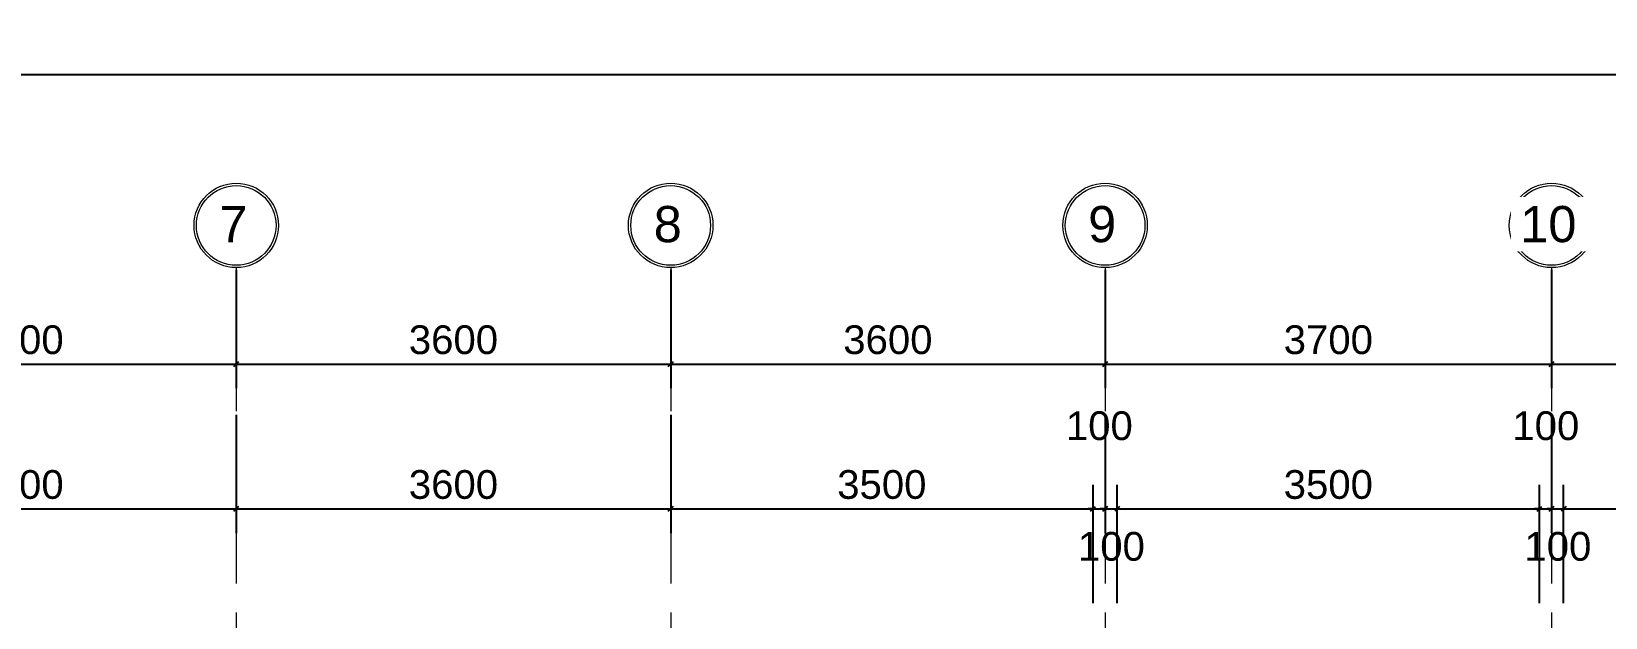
# Model space of a CAD drawing. Header units: millimetres. Extents: x -20510 to 108935, y -243239 to 20306.
# Drawn here: x 20753 to 33797, y -19900 to -15043 of the extents above; entities that cross this region are included whole.
import ezdxf

# ---------------------------------------------------------------- set-up
doc = ezdxf.new("R2010")
doc.units = ezdxf.units.MM
doc.linetypes.add('Hidden', pattern=[714.375, 476.25, -238.125])
for name, color, linetype, lineweight in [('A-ANNO-DIMS', 1, 'Continuous', 9), ('S-GRID', 1, 'Continuous', 9), ('S-GRID-IDEN', 1, 'Continuous', 9)]:
    doc.layers.add(name, color=color, linetype=linetype, lineweight=lineweight)
doc.styles.add('Arial_2', font='arial.ttf', dxfattribs={"height": 300})
doc.styles.add('Arial_5', font='arial.ttf', dxfattribs={"height": 238.125})
doc.dimstyles.new('SecretInternalLinAngDimStyle5p4736185', dxfattribs={"dimscale": 304.8, "dimtxt": 242.94927, "dimasz": 0.130208, "dimexe": 0.656168, "dimexo": 0.0625, "dimgap": 0.260417, "dimtad": 1, "dimdec": 0, "dimrnd": 100, "dimzin": 0, "dimdsep": 46, "dimtxsty": 'Arial_5', "dimblk1": 'OBLIQUE', "dimblk2": 'OBLIQUE', "dimsah": 1, "dimcen": 0.09, "dimdle": 0.492126, "dimazin": 0, "dimtfac": 1, "dimtdec": 4, "dimtix": 1, "dimtmove": 0, "dimatfit": 3, "dimfxl": 2.624672, "dimfxlon": 1, "dimtvp": 1, "dimtolj": 1, "dimtzin": 0, "dimarcsym": 2})
doc.dimstyles.new('SecretInternalLinAngDimStyle5p4736185_1', dxfattribs={"dimscale": 304.8, "dimtxt": 242.94927, "dimasz": 0.130208, "dimexe": 0.656168, "dimexo": 0.0625, "dimgap": 0.260417, "dimtad": 1, "dimdec": 0, "dimrnd": 100, "dimzin": 0, "dimdsep": 46, "dimtxsty": 'Arial_5', "dimblk1": 'OBLIQUE', "dimblk2": 'OBLIQUE', "dimsah": 1, "dimcen": 0.09, "dimdle": 0.492126, "dimazin": 0, "dimtfac": 1, "dimtdec": 4, "dimtix": 1, "dimtmove": 2, "dimatfit": 3, "dimfxl": 2.624672, "dimfxlon": 1, "dimtvp": 1, "dimtolj": 1, "dimtzin": 0, "dimarcsym": 2})

# ---------------------------------------------------------------- blocks, each defined once
blk = doc.blocks.new('Grid - TRUC  D1-102336-02_MẶT BẰNG TẦNG 2')
at = {"layer": 'S-GRID-IDEN'}
for radius in [3.5, 3.3]:
    blk.add_circle((0, 0), radius, dxfattribs=at)
blk = doc.blocks.new('_Oblique')
at = {"color": 0, "linetype": 'ByBlock', "lineweight": -2}
blk.add_line((-0.5, -0.5), (0.5, 0.5), dxfattribs=at)
blk = doc.blocks.new('DIMBLOCK46-02_MẶT BẰNG TẦNG 2')
at = {"layer": 'A-ANNO-DIMS', "color": 0, "lineweight": -2, "transparency": 16777216}
for p, q in [((550, -16181), (550, -15200)), ((37150, -16181), (37150, -15200)), ((400, -15400), (37300, -15400))]:
    blk.add_line(p, q, dxfattribs=at)
at = {"layer": 'Defpoints', "color": 0, "transparency": 16777216}
for p in [(37150, -15400), (550, -16200), (37150, -16200)]:
    blk.add_point(p, dxfattribs=at)
at = {"layer": 'A-ANNO-DIMS', "color": 0, "lineweight": -2, "transparency": 16777216, "xscale": 39.6875, "yscale": 39.6875, "zscale": 39.6875, "rotation": 180}
blk.add_blockref('_Oblique', (550, -15400), dxfattribs=at)
at = {"layer": 'A-ANNO-DIMS', "color": 0, "lineweight": -2, "transparency": 16777216, "xscale": 39.6875, "yscale": 39.6875, "zscale": 39.6875}
blk.add_blockref('_Oblique', (37150, -15400), dxfattribs=at)
at = {"layer": 'A-ANNO-DIMS', "color": 0, "transparency": 16777216, "insert": (18850, -15199), "char_height": 238.1, "width": 1098.88, "attachment_point": 5, "style": 'Arial_5'}
blk.add_mtext('\\A1;36600', dxfattribs=at)
blk = doc.blocks.new('DIMBLOCK52-02_MẶT BẰNG TẦNG 2')
at = {"layer": 'A-ANNO-DIMS', "color": 0, "lineweight": -2, "transparency": 16777216}
for p, q in [((18850, -17019), (18850, -18000)), ((22450, -17019), (22450, -18000)), ((18700, -17800), (22600, -17800))]:
    blk.add_line(p, q, dxfattribs=at)
at = {"layer": 'Defpoints', "color": 0, "transparency": 16777216}
for p in [(18850, -17000), (22450, -17000), (22450, -17800)]:
    blk.add_point(p, dxfattribs=at)
at = {"layer": 'A-ANNO-DIMS', "color": 0, "lineweight": -2, "transparency": 16777216, "xscale": 39.6875, "yscale": 39.6875, "zscale": 39.6875, "rotation": 180}
blk.add_blockref('_Oblique', (18850, -17800), dxfattribs=at)
at = {"layer": 'A-ANNO-DIMS', "color": 0, "lineweight": -2, "transparency": 16777216, "xscale": 39.6875, "yscale": 39.6875, "zscale": 39.6875}
blk.add_blockref('_Oblique', (22450, -17800), dxfattribs=at)
at = {"layer": 'A-ANNO-DIMS', "color": 0, "transparency": 16777216, "insert": (20650, -17599), "char_height": 238.1, "width": 879.1, "attachment_point": 5, "style": 'Arial_5'}
blk.add_mtext('\\A1;3600', dxfattribs=at)
blk = doc.blocks.new('DIMBLOCK53-02_MẶT BẰNG TẦNG 2')
at = {"layer": 'A-ANNO-DIMS', "color": 0, "lineweight": -2, "transparency": 16777216}
for p, q in [((22450, -17019), (22450, -18000)), ((26050, -17019), (26050, -18000)), ((22300, -17800), (26200, -17800))]:
    blk.add_line(p, q, dxfattribs=at)
at = {"layer": 'Defpoints', "color": 0, "transparency": 16777216}
for p in [(22450, -17000), (26050, -17000), (26050, -17800)]:
    blk.add_point(p, dxfattribs=at)
at = {"layer": 'A-ANNO-DIMS', "color": 0, "lineweight": -2, "transparency": 16777216, "xscale": 39.6875, "yscale": 39.6875, "zscale": 39.6875, "rotation": 180}
blk.add_blockref('_Oblique', (22450, -17800), dxfattribs=at)
at = {"layer": 'A-ANNO-DIMS', "color": 0, "lineweight": -2, "transparency": 16777216, "xscale": 39.6875, "yscale": 39.6875, "zscale": 39.6875}
blk.add_blockref('_Oblique', (26050, -17800), dxfattribs=at)
at = {"layer": 'A-ANNO-DIMS', "color": 0, "transparency": 16777216, "insert": (24250, -17599), "char_height": 238.1, "width": 879.1, "attachment_point": 5, "style": 'Arial_5'}
blk.add_mtext('\\A1;3600', dxfattribs=at)
blk = doc.blocks.new('DIMBLOCK54-02_MẶT BẰNG TẦNG 2')
at = {"layer": 'A-ANNO-DIMS', "color": 0, "lineweight": -2, "transparency": 16777216}
for p, q in [((26050, -17019), (26050, -18000)), ((29650, -17019), (29650, -18000)), ((25900, -17800), (29800, -17800))]:
    blk.add_line(p, q, dxfattribs=at)
at = {"layer": 'Defpoints', "color": 0, "transparency": 16777216}
for p in [(26050, -17000), (29650, -17000), (29650, -17800)]:
    blk.add_point(p, dxfattribs=at)
at = {"layer": 'A-ANNO-DIMS', "color": 0, "lineweight": -2, "transparency": 16777216, "xscale": 39.6875, "yscale": 39.6875, "zscale": 39.6875, "rotation": 180}
blk.add_blockref('_Oblique', (26050, -17800), dxfattribs=at)
at = {"layer": 'A-ANNO-DIMS', "color": 0, "lineweight": -2, "transparency": 16777216, "xscale": 39.6875, "yscale": 39.6875, "zscale": 39.6875}
blk.add_blockref('_Oblique', (29650, -17800), dxfattribs=at)
at = {"layer": 'A-ANNO-DIMS', "color": 0, "transparency": 16777216, "insert": (27850, -17599), "char_height": 238.1, "width": 879.1, "attachment_point": 5, "style": 'Arial_5'}
blk.add_mtext('\\A1;3600', dxfattribs=at)
blk = doc.blocks.new('DIMBLOCK55-02_MẶT BẰNG TẦNG 2')
at = {"layer": 'A-ANNO-DIMS', "color": 0, "lineweight": -2, "transparency": 16777216}
for p, q in [((29650, -17019), (29650, -18000)), ((33350, -17019), (33350, -18000)), ((29500, -17800), (33500, -17800))]:
    blk.add_line(p, q, dxfattribs=at)
at = {"layer": 'Defpoints', "color": 0, "transparency": 16777216}
for p in [(29650, -17000), (33350, -17000), (33350, -17800)]:
    blk.add_point(p, dxfattribs=at)
at = {"layer": 'A-ANNO-DIMS', "color": 0, "lineweight": -2, "transparency": 16777216, "xscale": 39.6875, "yscale": 39.6875, "zscale": 39.6875, "rotation": 180}
blk.add_blockref('_Oblique', (29650, -17800), dxfattribs=at)
at = {"layer": 'A-ANNO-DIMS', "color": 0, "lineweight": -2, "transparency": 16777216, "xscale": 39.6875, "yscale": 39.6875, "zscale": 39.6875}
blk.add_blockref('_Oblique', (33350, -17800), dxfattribs=at)
at = {"layer": 'A-ANNO-DIMS', "color": 0, "transparency": 16777216, "insert": (31500, -17599), "char_height": 238.1, "width": 879.1, "attachment_point": 5, "style": 'Arial_5'}
blk.add_mtext('\\A1;3700', dxfattribs=at)
blk = doc.blocks.new('DIMBLOCK56-02_MẶT BẰNG TẦNG 2')
at = {"layer": 'A-ANNO-DIMS', "color": 0, "lineweight": -2, "transparency": 16777216}
for p, q in [((33350, -17019), (33350, -18000)), ((37150, -17019), (37150, -18000)), ((33200, -17800), (37300, -17800))]:
    blk.add_line(p, q, dxfattribs=at)
at = {"layer": 'Defpoints', "color": 0, "transparency": 16777216}
for p in [(33350, -17000), (37150, -17000), (37150, -17800)]:
    blk.add_point(p, dxfattribs=at)
at = {"layer": 'A-ANNO-DIMS', "color": 0, "lineweight": -2, "transparency": 16777216, "xscale": 39.6875, "yscale": 39.6875, "zscale": 39.6875, "rotation": 180}
blk.add_blockref('_Oblique', (33350, -17800), dxfattribs=at)
at = {"layer": 'A-ANNO-DIMS', "color": 0, "lineweight": -2, "transparency": 16777216, "xscale": 39.6875, "yscale": 39.6875, "zscale": 39.6875}
blk.add_blockref('_Oblique', (37150, -17800), dxfattribs=at)
at = {"layer": 'A-ANNO-DIMS', "color": 0, "transparency": 16777216, "insert": (35250, -17599), "char_height": 238.1, "width": 879.1, "attachment_point": 5, "style": 'Arial_5'}
blk.add_mtext('\\A1;3800', dxfattribs=at)
blk = doc.blocks.new('DIMBLOCK67-02_MẶT BẰNG TẦNG 2')
at = {"layer": 'A-ANNO-DIMS', "color": 0, "lineweight": -2, "transparency": 16777216}
for p, q in [((18850, -18219), (18850, -19200)), ((22450, -18219), (22450, -19200)), ((18700, -19000), (22600, -19000))]:
    blk.add_line(p, q, dxfattribs=at)
at = {"layer": 'Defpoints', "color": 0, "transparency": 16777216}
for p in [(18850, -18200), (22450, -18200), (22450, -19000)]:
    blk.add_point(p, dxfattribs=at)
at = {"layer": 'A-ANNO-DIMS', "color": 0, "lineweight": -2, "transparency": 16777216, "xscale": 39.6875, "yscale": 39.6875, "zscale": 39.6875, "rotation": 180}
blk.add_blockref('_Oblique', (18850, -19000), dxfattribs=at)
at = {"layer": 'A-ANNO-DIMS', "color": 0, "lineweight": -2, "transparency": 16777216, "xscale": 39.6875, "yscale": 39.6875, "zscale": 39.6875}
blk.add_blockref('_Oblique', (22450, -19000), dxfattribs=at)
at = {"layer": 'A-ANNO-DIMS', "color": 0, "transparency": 16777216, "insert": (20650, -18799), "char_height": 238.1, "width": 879.1, "attachment_point": 5, "style": 'Arial_5'}
blk.add_mtext('\\A1;3600', dxfattribs=at)
blk = doc.blocks.new('DIMBLOCK68-02_MẶT BẰNG TẦNG 2')
at = {"layer": 'A-ANNO-DIMS', "color": 0, "lineweight": -2, "transparency": 16777216}
for p, q in [((22450, -18219), (22450, -19200)), ((26050, -18219), (26050, -19200)), ((22300, -19000), (26200, -19000))]:
    blk.add_line(p, q, dxfattribs=at)
at = {"layer": 'Defpoints', "color": 0, "transparency": 16777216}
for p in [(22450, -18200), (26050, -18200), (26050, -19000)]:
    blk.add_point(p, dxfattribs=at)
at = {"layer": 'A-ANNO-DIMS', "color": 0, "lineweight": -2, "transparency": 16777216, "xscale": 39.6875, "yscale": 39.6875, "zscale": 39.6875, "rotation": 180}
blk.add_blockref('_Oblique', (22450, -19000), dxfattribs=at)
at = {"layer": 'A-ANNO-DIMS', "color": 0, "lineweight": -2, "transparency": 16777216, "xscale": 39.6875, "yscale": 39.6875, "zscale": 39.6875}
blk.add_blockref('_Oblique', (26050, -19000), dxfattribs=at)
at = {"layer": 'A-ANNO-DIMS', "color": 0, "transparency": 16777216, "insert": (24250, -18799), "char_height": 238.1, "width": 879.1, "attachment_point": 5, "style": 'Arial_5'}
blk.add_mtext('\\A1;3600', dxfattribs=at)
blk = doc.blocks.new('DIMBLOCK69-02_MẶT BẰNG TẦNG 2')
at = {"layer": 'A-ANNO-DIMS', "color": 0, "lineweight": -2, "transparency": 16777216}
for p, q in [((26050, -18219), (26050, -19200)), ((29550, -19781), (29550, -18800)), ((25900, -19000), (29700, -19000))]:
    blk.add_line(p, q, dxfattribs=at)
at = {"layer": 'Defpoints', "color": 0, "transparency": 16777216}
for p in [(26050, -18200), (29550, -19000), (29550, -19800)]:
    blk.add_point(p, dxfattribs=at)
at = {"layer": 'A-ANNO-DIMS', "color": 0, "lineweight": -2, "transparency": 16777216, "xscale": 39.6875, "yscale": 39.6875, "zscale": 39.6875, "rotation": 180}
blk.add_blockref('_Oblique', (26050, -19000), dxfattribs=at)
at = {"layer": 'A-ANNO-DIMS', "color": 0, "lineweight": -2, "transparency": 16777216, "xscale": 39.6875, "yscale": 39.6875, "zscale": 39.6875}
blk.add_blockref('_Oblique', (29550, -19000), dxfattribs=at)
at = {"layer": 'A-ANNO-DIMS', "color": 0, "transparency": 16777216, "insert": (27800, -18799), "char_height": 238.1, "width": 879.1, "attachment_point": 5, "style": 'Arial_5'}
blk.add_mtext('\\A1;3500', dxfattribs=at)
blk = doc.blocks.new('DIMBLOCK70-02_MẶT BẰNG TẦNG 2')
at = {"layer": 'A-ANNO-DIMS', "color": 0, "lineweight": -2, "transparency": 16777216}
for p, q in [((29650, -18219), (29650, -19200)), ((29550, -19781), (29550, -18800)), ((29550, -19000), (29510, -19000)), ((29550, -19000), (29650, -19000)), ((29650, -19000), (29690, -19000))]:
    blk.add_line(p, q, dxfattribs=at)
at = {"layer": 'Defpoints', "color": 0, "transparency": 16777216}
for p in [(29650, -18200), (29650, -19000), (29550, -19800)]:
    blk.add_point(p, dxfattribs=at)
at = {"layer": 'A-ANNO-DIMS', "color": 0, "lineweight": -2, "transparency": 16777216, "xscale": 39.6875, "yscale": 39.6875, "zscale": 39.6875}
blk.add_blockref('_Oblique', (29550, -19000), dxfattribs=at)
at = {"layer": 'A-ANNO-DIMS', "color": 0, "lineweight": -2, "transparency": 16777216, "xscale": 39.6875, "yscale": 39.6875, "zscale": 39.6875, "rotation": 180}
blk.add_blockref('_Oblique', (29650, -19000), dxfattribs=at)
at = {"layer": 'A-ANNO-DIMS', "color": 0, "transparency": 16777216, "insert": (29325, -18191), "char_height": 238.1, "width": 659.33, "attachment_point": 1, "line_spacing_factor": 0.941778, "style": 'Arial_5'}
blk.add_mtext('\\A1;100', dxfattribs=at)
blk = doc.blocks.new('DIMBLOCK71-02_MẶT BẰNG TẦNG 2')
at = {"layer": 'A-ANNO-DIMS', "color": 0, "lineweight": -2, "transparency": 16777216}
for p, q in [((29650, -18219), (29650, -19200)), ((29750, -19781), (29750, -18800)), ((29650, -19000), (29610, -19000)), ((29650, -19000), (29750, -19000)), ((29750, -19000), (29790, -19000))]:
    blk.add_line(p, q, dxfattribs=at)
at = {"layer": 'Defpoints', "color": 0, "transparency": 16777216}
for p in [(29650, -18200), (29750, -19000), (29750, -19800)]:
    blk.add_point(p, dxfattribs=at)
at = {"layer": 'A-ANNO-DIMS', "color": 0, "lineweight": -2, "transparency": 16777216, "xscale": 39.6875, "yscale": 39.6875, "zscale": 39.6875}
blk.add_blockref('_Oblique', (29650, -19000), dxfattribs=at)
at = {"layer": 'A-ANNO-DIMS', "color": 0, "lineweight": -2, "transparency": 16777216, "xscale": 39.6875, "yscale": 39.6875, "zscale": 39.6875, "rotation": 180}
blk.add_blockref('_Oblique', (29750, -19000), dxfattribs=at)
at = {"layer": 'A-ANNO-DIMS', "color": 0, "transparency": 16777216, "insert": (29425, -19191), "char_height": 238.1, "width": 659.33, "attachment_point": 1, "line_spacing_factor": 0.941778, "style": 'Arial_5'}
blk.add_mtext('\\A1;100', dxfattribs=at)
blk = doc.blocks.new('DIMBLOCK72-02_MẶT BẰNG TẦNG 2')
at = {"layer": 'A-ANNO-DIMS', "color": 0, "lineweight": -2, "transparency": 16777216}
for p, q in [((29750, -19781), (29750, -18800)), ((33250, -19781), (33250, -18800)), ((29600, -19000), (33400, -19000))]:
    blk.add_line(p, q, dxfattribs=at)
at = {"layer": 'Defpoints', "color": 0, "transparency": 16777216}
for p in [(33250, -19000), (29750, -19800), (33250, -19800)]:
    blk.add_point(p, dxfattribs=at)
at = {"layer": 'A-ANNO-DIMS', "color": 0, "lineweight": -2, "transparency": 16777216, "xscale": 39.6875, "yscale": 39.6875, "zscale": 39.6875, "rotation": 180}
blk.add_blockref('_Oblique', (29750, -19000), dxfattribs=at)
at = {"layer": 'A-ANNO-DIMS', "color": 0, "lineweight": -2, "transparency": 16777216, "xscale": 39.6875, "yscale": 39.6875, "zscale": 39.6875}
blk.add_blockref('_Oblique', (33250, -19000), dxfattribs=at)
at = {"layer": 'A-ANNO-DIMS', "color": 0, "transparency": 16777216, "insert": (31500, -18799), "char_height": 238.1, "width": 879.1, "attachment_point": 5, "style": 'Arial_5'}
blk.add_mtext('\\A1;3500', dxfattribs=at)
blk = doc.blocks.new('DIMBLOCK73-02_MẶT BẰNG TẦNG 2')
at = {"layer": 'A-ANNO-DIMS', "color": 0, "lineweight": -2, "transparency": 16777216}
for p, q in [((33350, -18219), (33350, -19200)), ((33250, -19781), (33250, -18800)), ((33250, -19000), (33210, -19000)), ((33250, -19000), (33350, -19000)), ((33350, -19000), (33390, -19000))]:
    blk.add_line(p, q, dxfattribs=at)
at = {"layer": 'Defpoints', "color": 0, "transparency": 16777216}
for p in [(33350, -18200), (33350, -19000), (33250, -19800)]:
    blk.add_point(p, dxfattribs=at)
at = {"layer": 'A-ANNO-DIMS', "color": 0, "lineweight": -2, "transparency": 16777216, "xscale": 39.6875, "yscale": 39.6875, "zscale": 39.6875}
blk.add_blockref('_Oblique', (33250, -19000), dxfattribs=at)
at = {"layer": 'A-ANNO-DIMS', "color": 0, "lineweight": -2, "transparency": 16777216, "xscale": 39.6875, "yscale": 39.6875, "zscale": 39.6875, "rotation": 180}
blk.add_blockref('_Oblique', (33350, -19000), dxfattribs=at)
at = {"layer": 'A-ANNO-DIMS', "color": 0, "transparency": 16777216, "insert": (33025, -18191), "char_height": 238.1, "width": 659.33, "attachment_point": 1, "line_spacing_factor": 0.941778, "style": 'Arial_5'}
blk.add_mtext('\\A1;100', dxfattribs=at)
blk = doc.blocks.new('DIMBLOCK74-02_MẶT BẰNG TẦNG 2')
at = {"layer": 'A-ANNO-DIMS', "color": 0, "lineweight": -2, "transparency": 16777216}
for p, q in [((33350, -18219), (33350, -19200)), ((33450, -19781), (33450, -18800)), ((33350, -19000), (33310, -19000)), ((33350, -19000), (33450, -19000)), ((33450, -19000), (33490, -19000))]:
    blk.add_line(p, q, dxfattribs=at)
at = {"layer": 'Defpoints', "color": 0, "transparency": 16777216}
for p in [(33350, -18200), (33450, -19000), (33450, -19800)]:
    blk.add_point(p, dxfattribs=at)
at = {"layer": 'A-ANNO-DIMS', "color": 0, "lineweight": -2, "transparency": 16777216, "xscale": 39.6875, "yscale": 39.6875, "zscale": 39.6875}
blk.add_blockref('_Oblique', (33350, -19000), dxfattribs=at)
at = {"layer": 'A-ANNO-DIMS', "color": 0, "lineweight": -2, "transparency": 16777216, "xscale": 39.6875, "yscale": 39.6875, "zscale": 39.6875, "rotation": 180}
blk.add_blockref('_Oblique', (33450, -19000), dxfattribs=at)
at = {"layer": 'A-ANNO-DIMS', "color": 0, "transparency": 16777216, "insert": (33125, -19191), "char_height": 238.1, "width": 659.33, "attachment_point": 1, "line_spacing_factor": 0.941778, "style": 'Arial_5'}
blk.add_mtext('\\A1;100', dxfattribs=at)
blk = doc.blocks.new('DIMBLOCK75-02_MẶT BẰNG TẦNG 2')
at = {"layer": 'A-ANNO-DIMS', "color": 0, "lineweight": -2, "transparency": 16777216}
for p, q in [((37150, -18219), (37150, -19200)), ((33450, -19781), (33450, -18800)), ((33300, -19000), (37300, -19000))]:
    blk.add_line(p, q, dxfattribs=at)
at = {"layer": 'Defpoints', "color": 0, "transparency": 16777216}
for p in [(37150, -18200), (37150, -19000), (33450, -19800)]:
    blk.add_point(p, dxfattribs=at)
at = {"layer": 'A-ANNO-DIMS', "color": 0, "lineweight": -2, "transparency": 16777216, "xscale": 39.6875, "yscale": 39.6875, "zscale": 39.6875, "rotation": 180}
blk.add_blockref('_Oblique', (33450, -19000), dxfattribs=at)
at = {"layer": 'A-ANNO-DIMS', "color": 0, "lineweight": -2, "transparency": 16777216, "xscale": 39.6875, "yscale": 39.6875, "zscale": 39.6875}
blk.add_blockref('_Oblique', (37150, -19000), dxfattribs=at)
at = {"layer": 'A-ANNO-DIMS', "color": 0, "transparency": 16777216, "insert": (35300, -18799), "char_height": 238.1, "width": 879.1, "attachment_point": 5, "style": 'Arial_5'}
blk.add_mtext('\\A1;3700', dxfattribs=at)

msp = doc.modelspace()

# ---------------------------------------------------------------- linework, layer by layer
at = {"layer": 'S-GRID', "linetype": 'Hidden'}
for p, q in [((22450, -17000), (22450, -38000)), ((26050, -17000), (26050, -38000)), ((29650, -17000), (29650, -38000)), ((33350, -17000), (33350, -38000))]:
    msp.add_line(p, q, dxfattribs=at)

# ---------------------------------------------------------------- block references
at = {"layer": 'S-GRID-IDEN', "xscale": 99.99999999999991, "yscale": 99.99999999999991, "zscale": 99.99999999999991, "rotation": 180}
for p in [(22450, -16650), (26050, -16650), (29650, -16650), (33350, -16650)]:
    msp.add_blockref('Grid - TRUC  D1-102336-02_MẶT BẰNG TẦNG 2', p, dxfattribs=at)

# ---------------------------------------------------------------- dimensions: what is measured, and where the dimension line sits
at = {"layer": 'A-ANNO-DIMS'}
for base, p1, p2, override, picture, middle in [((37150, -15400), (550, -16200), (37150, -16200), {"dimpost": '<>', "dimfxl": 36600}, 'DIMBLOCK46-02_MẶT BẰNG TẦNG 2', (18850, -15199)), ((22450, -17800), (18850, -17000), (22450, -17000), {"dimpost": '<>', "dimfxl": 3600}, 'DIMBLOCK52-02_MẶT BẰNG TẦNG 2', (20650, -17599)), ((26050, -17800), (22450, -17000), (26050, -17000), {"dimpost": '<>', "dimfxl": 3600}, 'DIMBLOCK53-02_MẶT BẰNG TẦNG 2', (24250, -17599)), ((29650, -17800), (26050, -17000), (29650, -17000), {"dimpost": '<>', "dimfxl": 3600}, 'DIMBLOCK54-02_MẶT BẰNG TẦNG 2', (27850, -17599)), ((33350, -17800), (29650, -17000), (33350, -17000), {"dimpost": '<>', "dimfxl": 3700}, 'DIMBLOCK55-02_MẶT BẰNG TẦNG 2', (31500, -17599)), ((37150, -17800), (33350, -17000), (37150, -17000), {"dimpost": '<>', "dimfxl": 3800}, 'DIMBLOCK56-02_MẶT BẰNG TẦNG 2', (35250, -17599)), ((22450, -19000), (18850, -18200), (22450, -18200), {"dimpost": '<>', "dimfxl": 3600}, 'DIMBLOCK67-02_MẶT BẰNG TẦNG 2', (20650, -18799)), ((26050, -19000), (22450, -18200), (26050, -18200), {"dimpost": '<>', "dimfxl": 3600}, 'DIMBLOCK68-02_MẶT BẰNG TẦNG 2', (24250, -18799)), ((29550, -19000), (26050, -18200), (29550, -19800), {"dimpost": '<>', "dimfxl": 3848.376281}, 'DIMBLOCK69-02_MẶT BẰNG TẦNG 2', (27800, -18799)), ((37150, -19000), (33450, -19800), (37150, -18200), {"dimpost": '<>', "dimfxl": 4031.128874}, 'DIMBLOCK75-02_MẶT BẰNG TẦNG 2', (35300, -18799)), ((33250, -19000), (29750, -19800), (33250, -19800), {"dimpost": '<>', "dimfxl": 3500}, 'DIMBLOCK72-02_MẶT BẰNG TẦNG 2', (31500, -18799))]:
    dim = msp.add_linear_dim(base=base, p1=p1, p2=p2, dimstyle='SecretInternalLinAngDimStyle5p4736185', override=override, dxfattribs=at)
    dim.commit()
    dim.dimension.update_dxf_attribs({"geometry": picture, "text_midpoint": middle})
for base, p1, p2, picture, middle in [((29650, -19000), (29550, -19800), (29650, -18200), 'DIMBLOCK70-02_MẶT BẰNG TẦNG 2', (29654.9, -18349.6)), ((29750, -19000), (29650, -18200), (29750, -19800), 'DIMBLOCK71-02_MẶT BẰNG TẦNG 2', (29754.9, -19349.6)), ((33350, -19000), (33250, -19800), (33350, -18200), 'DIMBLOCK73-02_MẶT BẰNG TẦNG 2', (33354.9, -18349.6)), ((33450, -19000), (33350, -18200), (33450, -19800), 'DIMBLOCK74-02_MẶT BẰNG TẦNG 2', (33454.9, -19349.6))]:
    dim = msp.add_linear_dim(base=base, p1=p1, p2=p2, dimstyle='SecretInternalLinAngDimStyle5p4736185_1', override={"dimpost": '<>', "dimfxl": 1603.121954}, dxfattribs=at)
    dim.commit()
    dim.dimension.update_dxf_attribs({"geometry": picture, "text_midpoint": middle, "dimtype": 160})

# ---------------------------------------------------------------- next in the draw order: texts
at = {"layer": 'S-GRID-IDEN', "char_height": 300, "attachment_point": 1, "style": 'Arial_2', "bg_fill": 3, "box_fill_scale": 1.25, "bg_fill_color": 9, "bg_fill_true_color": 13158600, "bg_fill_transparency": 0}
for s, insert, width in [('7', (22309.2, -16489.2), 288.607), ('8', (25909.2, -16489.2), 288.607), ('9', (29509.2, -16489.2), 288.607), ('10', (33090.2, -16489.2), 577.215)]:
    msp.add_mtext(s, dxfattribs=dict(at, insert=insert, width=width))

doc.saveas('drawing.dxf')
